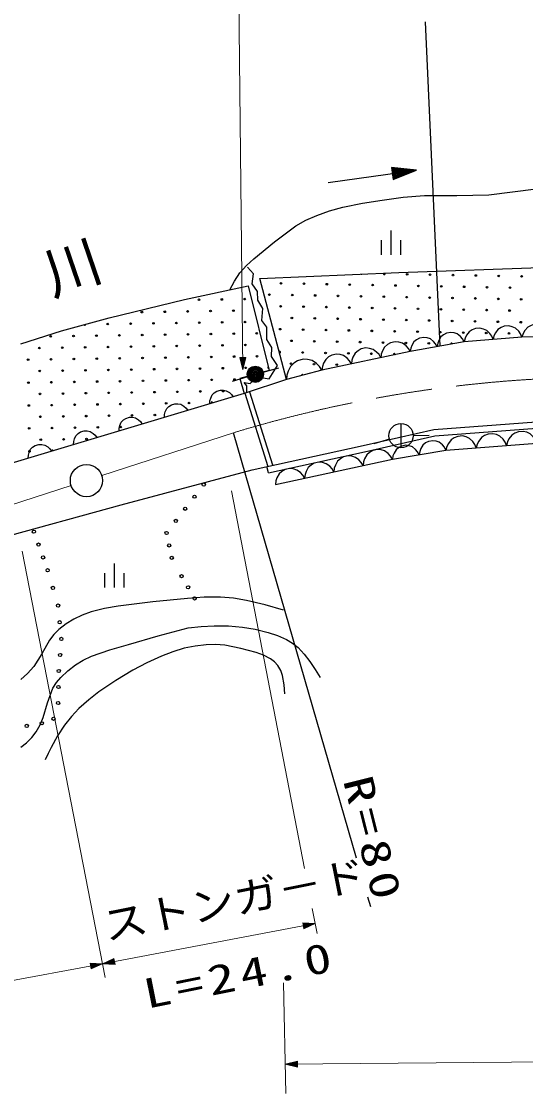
# Model space of a CAD drawing. Units: millimetres, scale not verified. Extents: x 40000 to 680000, y 20000 to 380000.
# Drawn here: x 166182 to 197327, y 248265 to 314427 of the extents above; entities that cross this region are included whole.
import ezdxf
from ezdxf.enums import TextEntityAlignment as Align

# ---------------------------------------------------------------- set-up
doc = ezdxf.new("R2010")
doc.units = ezdxf.units.MM
doc.header["$LTSCALE"] = 1000
doc.linetypes.add('CHAIN', pattern=[18.5, 12, -1.5, 3.5, -1.5])
for name, color, linetype, lineweight in [('M-BGD', 7, 'Continuous', 25), ('M-BGD-HTXT', 7, 'Continuous', 13), ('M-BMK', 2, 'CHAIN', 13)]:
    doc.layers.add(name, color=color, linetype=linetype, lineweight=lineweight)
doc.layers.add('M-BMK-SRVR', color=7, linetype='Continuous')
doc.styles.add('ＭＳ ゴシック', font='')
doc.styles.get('ＭＳ ゴシック').set_extended_font_data('MS Gothic')

# ---------------------------------------------------------------- blocks, each defined once
blk = doc.blocks.new('BUHIN17')
at = {"color": 7, "linetype": 'Continuous', "lineweight": 25}
blk.add_lwpolyline([(-620, 421), (-474, 530), (-317, 601), (-107, 657), (81, 639), (256, 583), (448, 453), (564, 310), (650, 143), (679, -76), (671, -247), (620, -421)], dxfattribs=at)
blk = doc.blocks.new('BUHIN26')
at = {"color": 7, "linetype": 'Continuous', "lineweight": 25}
blk.add_lwpolyline([(598, -717), (718, -525), (786, -323), (827, -52), (781, 178), (694, 391), (509, 613), (315, 737), (98, 823), (-177, 831), (-385, 797), (-598, 717)], dxfattribs=at)
blk = doc.blocks.new('BUHIN27')
at = {"color": 7, "linetype": 'Continuous', "lineweight": 25}
blk.add_lwpolyline([(620, -648), (722, -456), (774, -258), (796, 5), (737, 221), (640, 420), (448, 621), (254, 727), (40, 795), (-224, 785), (-421, 738), (-620, 648)], dxfattribs=at)
blk = doc.blocks.new('BUHIN28')
at = {"color": 7, "linetype": 'Continuous', "lineweight": 25}
blk.add_lwpolyline([(643, -548), (721, -359), (751, -168), (746, 80), (671, 278), (560, 455), (361, 626), (169, 706), (-39, 750), (-285, 715), (-466, 653), (-643, 548)], dxfattribs=at)
blk = doc.blocks.new('BUHIN29')
at = {"color": 7, "linetype": 'Continuous', "lineweight": 25}
blk.add_lwpolyline([(723, -584), (803, -374), (830, -163), (818, 110), (729, 325), (603, 517), (378, 698), (165, 781), (-64, 823), (-334, 777), (-531, 704), (-723, 584)], dxfattribs=at)
blk = doc.blocks.new('BUHIN57')
at = {"color": 7, "linetype": 'Continuous', "lineweight": 25}
blk.add_circle((0, 0), 99.5, dxfattribs=at)
blk = doc.blocks.new('BUHIN62')
at = {"color": 7, "linetype": 'Continuous', "lineweight": 25}
blk.add_circle((0, 0), 99.5, dxfattribs=at)
blk = doc.blocks.new('BUHIN63')
at = {"color": 7, "linetype": 'Continuous', "lineweight": 25}
blk.add_circle((0, 0), 99.5, dxfattribs=at)
blk = doc.blocks.new('BUHIN75')
at = {"color": 7, "linetype": 'Continuous', "lineweight": 25}
blk.add_circle((0, 0), 99.5, dxfattribs=at)
blk = doc.blocks.new('BUHIN92')
at = {"color": 7, "linetype": 'Continuous', "lineweight": 25}
for p, q in [((-260, 562), (-958, -6)), ((581, 474), (-581, -474)), ((498, -368), (-199, -937))]:
    blk.add_line(p, q, dxfattribs=at)
blk = doc.blocks.new('BUHIN96')
at = {"color": 7, "linetype": 'Continuous', "lineweight": 25}
blk.add_line((578, 471), (-578, -471), dxfattribs=at)
blk.add_circle((0, 0), 746, dxfattribs=at)
blk = doc.blocks.new('BUHIN97')
at = {"color": 7, "linetype": 'Continuous', "lineweight": 25}
blk.add_lwpolyline([(723, -577), (801, -367), (827, -157), (813, 114), (723, 328), (597, 518), (373, 696), (159, 778), (-69, 818), (-336, 771), (-532, 697), (-723, 577)], dxfattribs=at)
blk = doc.blocks.new('BUHIN98')
at = {"color": 7, "linetype": 'Continuous', "lineweight": 25}
blk.add_lwpolyline([(632, -552), (711, -365), (743, -176), (741, 71), (669, 268), (561, 445), (366, 616), (176, 699), (-30, 744), (-274, 713), (-454, 653), (-632, 552)], dxfattribs=at)
blk = doc.blocks.new('BUHIN99')
at = {"color": 7, "linetype": 'Continuous', "lineweight": 25}
blk.add_lwpolyline([(645, -681), (754, -482), (809, -274), (833, 1), (773, 228), (672, 437), (472, 648), (269, 759), (46, 832), (-230, 823), (-437, 775), (-645, 681)], dxfattribs=at)
blk = doc.blocks.new('BUHIN188')
at = {"color": 3, "linetype": 'Continuous', "lineweight": 25}
blk.add_circle((0, 0), 995, dxfattribs=at)

msp = doc.modelspace()

# ---------------------------------------------------------------- linework, layer by layer
at = {"layer": 'M-BGD'}
for p, q in [((191114, 314412), (192028, 294389)), ((185141, 304492), (190582, 305258)), ((180525, 298858), (180141, 299272)), ((189488, 298934), (200890, 299345)), ((180436, 298238), (180525, 298858)), ((180917, 298555), (189488, 298934)), ((182562, 292323), (180917, 298555)), ((176262, 297274), (180188, 298103)), ((180188, 298103), (181487, 292894)), ((180776, 297765), (180436, 298238)), ((180791, 297218), (180776, 297765)), ((171597, 296142), (176262, 297274)), ((181086, 296716), (180791, 297218)), ((181042, 295977), (181086, 296716)), ((168653, 295327), (171597, 296142)), ((181337, 295564), (181042, 295977)), ((166140, 294535), (168653, 295327)), ((181337, 294796), (181337, 295564)), ((181662, 294308), (181337, 294796)), ((193531, 294665), (190205, 294056)), ((197105, 294949), (193531, 294665)), ((202703, 295013), (197105, 294949)), ((181633, 293747), (181662, 294308)), ((190205, 294056), (184748, 292906)), ((181485, 292373), (182002, 293200)), ((182002, 293200), (181633, 293747)), ((180156, 292502), (179202, 292202)), ((181487, 292894), (179666, 292394)), ((180569, 292314), (180850, 292476)), ((180850, 292476), (181485, 292373)), ((181116, 292782), (182082, 293041)), ((184748, 292906), (182562, 292323)), ((179666, 292394), (179944, 291461)), ((182562, 292323), (179944, 291461)), ((180111, 291930), (179949, 292137)), ((179949, 292137), (180303, 292092)), ((180111, 291516), (180111, 291930)), ((180303, 292092), (180569, 292314)), ((179944, 291461), (160307, 285597)), ((179993, 291477), (181413, 286969)), ((180278, 291571), (181699, 287059)), ((187294, 288265), (191663, 289245)), ((191663, 289245), (197988, 289721)), ((191722, 288849), (198013, 289322)), ((186891, 262799), (179279, 289044)), ((187381, 287874), (191722, 288849)), ((188912, 288652), (187953, 288368)), ((190381, 288881), (191381, 288904)), ((180431, 286752), (187294, 288265)), ((181436, 286564), (187381, 287874)), ((189099, 287412), (192407, 287977)), ((192407, 287977), (198022, 288396)), ((181870, 285847), (189099, 287412)), ((172341, 284595), (180431, 286752)), ((181436, 286564), (181350, 286955)), ((162397, 281878), (172341, 284595)), ((187763, 259792), (187590, 260390))]:
    msp.add_line(p, q, dxfattribs=at)
for points in [[(190582, 305258), (189044, 305420), (189149, 304678)], [(190277, 305215), (189226, 304802), (189153, 305322)], [(190129, 305194), (189274, 304866), (189216, 305274)], [(189977, 305173), (189322, 304929), (189280, 305226)], [(189828, 305152), (189369, 304993), (189343, 305178)]]:
    msp.add_lwpolyline(points, close=True, dxfattribs=at)
for points in [[(190430, 305237), (189178, 304738), (189089, 305370), (190426, 305236)], [(189412, 305093), (189676, 305130), (189417, 305056), (189407, 305130), (189676, 305130)], [(179055, 297864), (179342, 298404), (179682, 298914), (180080, 299357), (180532, 299769), (181822, 300826), (183129, 301819), (183760, 302163), (184428, 302459), (185221, 302739), (186040, 302965), (187243, 303214), (188470, 303407), (189772, 303575), (191086, 303684), (193071, 303679), (195056, 303735), (199438, 304290)], [(184748, 292906), (184599, 293136), (184411, 293314), (184134, 293497), (183858, 293564), (183580, 293578), (183241, 293487), (183006, 293337), (182800, 293142), (182651, 292844), (182582, 292598), (182562, 292323)], [(182372, 278096), (181235, 278427), (180079, 278701), (179280, 278829), (178475, 278898), (177468, 278891), (176449, 278823), (174308, 278616), (172164, 278347), (171316, 278196), (170482, 277987), (169935, 277794), (169415, 277547), (168940, 277254), (168497, 276909), (168178, 276592), (167907, 276238), (167451, 275411), (166943, 274617), (166563, 274192), (166137, 273807)], [(166144, 269645), (166504, 269919), (166824, 270239), (167095, 270596), (167333, 271019), (167520, 271477), (167795, 272385), (168128, 273275), (168349, 273628), (168622, 273949), (169050, 274359), (169514, 274721), (170001, 275013), (170516, 275252), (171643, 275646), (172800, 275986), (174627, 276520), (176480, 276999), (177282, 277095), (178091, 277131), (178968, 277120), (179843, 277049), (180630, 276918), (181419, 276725), (182004, 276536), (182563, 276291), (182937, 276066), (183275, 275792), (183659, 275385), (184004, 274930), (184327, 274439), (184632, 273939)], [(182453, 272929), (182412, 273496), (182312, 274057), (182199, 274380), (182032, 274674), (181819, 274906), (181562, 275097), (181140, 275316), (180690, 275482), (179727, 275736), (178754, 275931), (178179, 275975), (177589, 275960), (176912, 275881), (176237, 275741), (175528, 275534), (174830, 275267), (173936, 274852), (173069, 274383), (172011, 273748), (170974, 273056), (170341, 272572), (169736, 272033), (169267, 271539), (168839, 271000), (168406, 270331), (168019, 269619), (167830, 269242), (167640, 268853)]]:
    msp.add_lwpolyline(points, dxfattribs=at)
for centre, radius in [((190013, 298826), 49.8), ((191427, 298800), 49.8), ((192841, 298773), 49.8), ((194255, 298747), 49.8), ((195669, 298720), 49.8), ((197083, 298693), 49.8), ((182223, 298265), 49.8), ((183637, 298239), 49.8), ((185051, 298212), 49.8), ((186465, 298186), 49.8), ((187879, 298159), 49.8), ((189293, 298132), 49.8), ((190707, 298106), 49.8), ((192121, 298079), 49.8), ((193534, 298053), 49.8), ((194948, 298026), 49.8), ((196362, 298000), 49.8), ((177149, 297249), 49.8), ((178563, 297270), 49.8), ((179977, 297291), 49.8), ((181503, 297571), 49.8), ((182916, 297545), 49.8), ((184330, 297518), 49.8), ((185744, 297492), 49.8), ((187158, 297465), 49.8), ((188572, 297439), 49.8), ((189986, 297412), 49.8), ((191400, 297386), 49.8), ((192814, 297359), 49.8), ((194228, 297333), 49.8), ((195642, 297306), 49.8), ((197056, 297279), 49.8), ((173624, 296489), 49.8), ((175038, 296510), 49.8), ((176452, 296531), 49.8), ((177866, 296552), 49.8), ((179280, 296574), 49.8), ((182196, 296851), 49.8), ((183610, 296825), 49.8), ((185024, 296798), 49.8), ((186438, 296772), 49.8), ((187852, 296745), 49.8), ((189266, 296718), 49.8), ((190680, 296692), 49.8), ((192094, 296665), 49.8), ((193508, 296639), 49.8), ((194922, 296612), 49.8), ((196336, 296586), 49.8), ((171514, 295750), 49.8), ((172928, 295771), 49.8), ((174342, 295792), 49.8), ((175756, 295814), 49.8), ((177170, 295835), 49.8), ((178584, 295856), 49.8), ((179998, 295877), 49.8), ((182890, 296131), 49.8), ((184304, 296104), 49.8), ((185718, 296078), 49.8), ((187132, 296051), 49.8), ((188546, 296025), 49.8), ((189960, 295998), 49.8), ((191374, 295972), 49.8), ((192788, 295945), 49.8), ((194202, 295919), 49.8), ((195616, 295892), 49.8), ((197030, 295865), 49.8), ((172231, 295053), 49.8), ((173645, 295075), 49.8), ((175059, 295096), 49.8), ((176473, 295117), 49.8), ((177887, 295138), 49.8), ((179301, 295160), 49.8), ((180715, 295181), 49.8), ((182170, 295437), 49.8), ((183584, 295411), 49.8), ((184998, 295384), 49.8), ((186412, 295358), 49.8), ((187826, 295331), 49.8), ((189239, 295305), 49.8), ((190653, 295278), 49.8), ((192067, 295251), 49.8), ((193481, 295225), 49.8), ((194895, 295198), 49.8), ((196309, 295172), 49.8), ((167989, 294990), 49.8), ((169403, 295011), 49.8), ((170817, 295032), 49.8), ((174363, 294378), 49.8), ((175777, 294399), 49.8), ((177191, 294421), 49.8), ((178605, 294442), 49.8), ((180019, 294463), 49.8), ((182863, 294717), 49.8), ((184277, 294690), 49.8), ((185691, 294664), 49.8), ((187105, 294637), 49.8), ((188519, 294611), 49.8), ((189933, 294584), 49.8), ((191347, 294558), 49.8), ((167293, 294272), 49.8), ((168707, 294293), 49.8), ((170121, 294315), 49.8), ((171535, 294336), 49.8), ((172949, 294357), 49.8), ((177909, 293724), 49.8), ((179323, 293746), 49.8), ((180737, 293767), 49.8), ((183557, 293997), 49.8), ((184971, 293970), 49.8), ((186385, 293944), 49.8), ((187799, 293917), 49.8), ((166596, 293555), 49.8), ((168010, 293576), 49.8), ((169424, 293597), 49.8), ((170838, 293618), 49.8), ((172252, 293639), 49.8), ((173666, 293661), 49.8), ((175080, 293682), 49.8), ((176495, 293703), 49.8), ((180040, 293049), 49.8), ((180633, 292652), 498), ((182837, 293303), 49.8), ((184251, 293276), 49.8), ((185665, 293250), 49.8), ((167314, 292858), 49.8), ((168728, 292879), 49.8), ((170142, 292901), 49.8), ((171556, 292922), 49.8), ((172970, 292943), 49.8), ((174384, 292964), 49.8), ((175798, 292985), 49.8), ((177212, 293007), 49.8), ((178626, 293028), 49.8), ((180633, 292652), 440), ((180633, 292652), 382), ((180633, 292652), 322), ((180633, 292652), 265), ((180633, 292652), 195), ((180633, 292652), 135), ((180633, 292652), 77.5), ((180633, 292652), 15), ((166617, 292141), 49.8), ((168031, 292162), 49.8), ((169445, 292183), 49.8), ((170860, 292204), 49.8), ((172274, 292225), 49.8), ((173688, 292247), 49.8), ((175102, 292268), 49.8), ((176516, 292289), 49.8), ((177930, 292310), 49.8), ((179344, 292331), 49.8), ((167335, 291444), 49.8), ((168749, 291465), 49.8), ((170163, 291487), 49.8), ((171577, 291508), 49.8), ((172991, 291529), 49.8), ((174405, 291550), 49.8), ((175819, 291571), 49.8), ((177233, 291593), 49.8), ((178647, 291614), 49.8), ((166639, 290726), 49.8), ((168053, 290748), 49.8), ((169467, 290769), 49.8), ((170881, 290790), 49.8), ((172295, 290811), 49.8), ((173709, 290833), 49.8), ((175123, 290854), 49.8), ((176537, 290875), 49.8), ((167356, 290030), 49.8), ((168770, 290051), 49.8), ((170184, 290072), 49.8), ((171598, 290094), 49.8), ((173012, 290115), 49.8), ((174426, 290136), 49.8), ((166660, 289312), 49.8), ((168074, 289334), 49.8), ((169488, 289355), 49.8), ((170902, 289376), 49.8), ((172316, 289397), 49.8), ((167377, 288616), 49.8), ((168791, 288637), 49.8), ((170206, 288658), 49.8), ((166681, 287898), 49.8), ((175147, 282858), 99.5), ((175309, 282091), 99.5), ((175470, 281324), 99.5), ((167802, 280558), 99.5), ((176076, 280194), 99.5), ((168125, 279468), 99.5), ((168447, 278378), 99.5), ((168548, 277349), 99.5), ((168649, 276320), 99.5), ((168569, 275331), 99.5), ((168488, 274342), 99.5), ((168468, 273353), 99.5), ((168447, 272364), 99.5), ((168165, 271396), 99.5), ((167438, 271113), 99.5)]:
    msp.add_circle(centre, radius, dxfattribs=at)
for centre, start, end in [((187185, 298879), 253.41137, 291.65936), ((188599, 298853), 124.8063, 60.26443), ((170099, 295729), 196.74519, 14.21196), ((192761, 294531), 1.95426, 198.79757), ((182143, 294023), 249.3454, 140.22527), ((189213, 293891), 312.36701, 251.42749), ((181454, 293070), 116.41624, 271.599), ((183531, 292583), 13.39242, 196.46994), ((177951, 290896), 341.04554, 232.20536), ((168095, 287920), 20.44936, 192.80155)]:
    msp.add_arc(centre, 49.8, start, end, dxfattribs=at)
at = {"layer": 'M-BGD-HTXT'}
for p, q in [((179864, 292933), (179527, 323163)), ((179168, 285469), (183672, 262150)), ((171358, 255433), (166224, 281745)), ((184146, 259695), (184447, 258140)), ((171194, 256274), (184329, 258752)), ((144348, 251269), (171194, 256274)), ((182365, 255097), (182526, 248265)), ((182484, 250077), (241311, 250583))]:
    msp.add_line(p, q, dxfattribs=at)
for points in [[(179864, 292933), (180043, 293686), (179668, 293681)], [(179863, 293087), (179725, 293635), (179988, 293638)], [(179862, 293162), (179754, 293607), (179960, 293610)], [(179861, 293239), (179782, 293579), (179932, 293581)], [(179860, 293314), (179810, 293552), (179904, 293553)], [(184329, 258752), (183557, 258797), (183626, 258428)], [(184177, 258723), (183662, 258492), (183613, 258750)], [(184104, 258709), (183684, 258525), (183646, 258728)], [(184028, 258695), (183707, 258558), (183679, 258706)], [(183955, 258681), (183729, 258591), (183712, 258683)], [(171194, 256274), (170422, 256321), (170491, 255952)], [(171043, 256245), (170527, 256016), (170479, 256274)], [(170969, 256232), (170549, 256049), (170511, 256251)], [(170893, 256218), (170572, 256081), (170544, 256229)], [(170820, 256204), (170594, 256114), (170577, 256206)], [(171194, 256274), (171966, 256228), (171896, 256597)], [(171345, 256302), (171861, 256533), (171909, 256275)], [(171419, 256316), (171838, 256500), (171876, 256297)], [(171494, 256330), (171816, 256467), (171843, 256320)], [(171568, 256344), (171793, 256434), (171811, 256342)], [(182484, 250077), (183235, 249896), (183232, 250271)], [(182637, 250078), (183186, 250214), (183188, 249952)], [(182712, 250079), (183158, 250186), (183160, 249980)], [(182789, 250080), (183130, 250157), (183131, 250007)], [(182864, 250080), (183102, 250129), (183103, 250035)]]:
    msp.add_lwpolyline(points, close=True, dxfattribs=at)
for points in [[(179863, 293010), (179697, 293663), (180015, 293666), (179863, 293012)], [(179858, 293524), (179859, 293391), (179839, 293524), (179876, 293524), (179859, 293391)], [(184253, 258737), (183640, 258460), (183580, 258773), (184251, 258737)], [(183748, 258642), (183879, 258667), (183752, 258624), (183745, 258661), (183879, 258667)], [(171118, 256260), (170504, 255983), (170446, 256296), (171116, 256259)], [(170613, 256165), (170744, 256190), (170617, 256147), (170610, 256184), (170744, 256190)], [(171269, 256288), (171883, 256566), (171942, 256253), (171271, 256288)], [(171774, 256383), (171643, 256358), (171771, 256402), (171778, 256365), (171643, 256358)], [(182561, 250078), (183214, 250243), (183216, 249924), (182562, 250078)], [(183074, 250082), (182941, 250081), (183074, 250101), (183074, 250063), (182941, 250081)]]:
    msp.add_lwpolyline(points, dxfattribs=at)
at = {"layer": 'M-BMK'}
for p, q in [((179279, 289044), (171150, 286403)), ((169248, 285785), (143849, 277535))]:
    msp.add_line(p, q, dxfattribs=at)
msp.add_arc((202495, 212486), 80000, 88.19858, 106.87021, dxfattribs=at)

# ---------------------------------------------------------------- block references
at = {"layer": 'M-BGD', "rotation": 50.81889}
for name, p in [('BUHIN92', (189001, 300766)), ('BUHIN27', (194425, 294736)), ('BUHIN27', (196212, 294878)), ('BUHIN26', (198038, 294960)), ('BUHIN28', (191036, 294208)), ('BUHIN28', (192700, 294513)), ('BUHIN29', (187476, 293481)), ('BUHIN29', (189295, 293864)), ('BUHIN29', (185657, 293098)), ('BUHIN17', (178541, 291042)), ('BUHIN17', (175736, 290204)), ('BUHIN17', (172930, 289367)), ('BUHIN96', (189631, 288864)), ('BUHIN17', (170125, 288529)), ('BUHIN99', (193343, 288047)), ('BUHIN99', (195214, 288187)), ('BUHIN99', (197086, 288327)), ('BUHIN17', (167320, 287692)), ('BUHIN98', (189926, 287553)), ('BUHIN98', (191580, 287836)), ('BUHIN97', (186388, 286825)), ('BUHIN97', (188195, 287217)), ('BUHIN97', (182774, 286043)), ('BUHIN97', (184581, 286434)), ('BUHIN57', (177448, 285845)), ('BUHIN57', (176873, 285098)), ('BUHIN57', (176298, 284352)), ('BUHIN57', (175722, 283605)), ('BUHIN63', (166954, 282939)), ('BUHIN63', (167237, 282145)), ('BUHIN63', (167519, 281351)), ('BUHIN92', (171918, 280235)), ('BUHIN62', (176479, 279508)), ('BUHIN62', (176883, 278822)), ('BUHIN75', (166510, 270952))]:
    msp.add_blockref(name, p, dxfattribs=at)
at = {"layer": 'M-BMK-SRVR', "rotation": 50.81889}
msp.add_blockref('BUHIN188', (170199, 286094), dxfattribs=at)

# ---------------------------------------------------------------- texts
at = {"layer": 'M-BGD-HTXT', "style": 'ＭＳ ゴシック', "width": 1.1}
msp.add_text('ストンガ－ド ', height=1833, rotation=11.4, dxfattribs=at).set_placement((171533, 257152), align=Align.BOTTOM_LEFT)
at = {"layer": 'M-BGD-HTXT', "attachment_point": 7, "style": 'ＭＳ ゴシック'}
for s, insert, char_height, rotation in [('\\T3.14;小瀬川', (147377, 290058), 2566, 18.9), ('\\T1.2;\\W1.35;R=80', (186012, 267597), 1833, 284.1), ('\\T1.2;\\W1.35;L=24.0', (173935, 253465), 1833, 11.4)]:
    msp.add_mtext(s, dxfattribs=dict(at, insert=insert, char_height=char_height, rotation=rotation))

doc.saveas('drawing.dxf')
